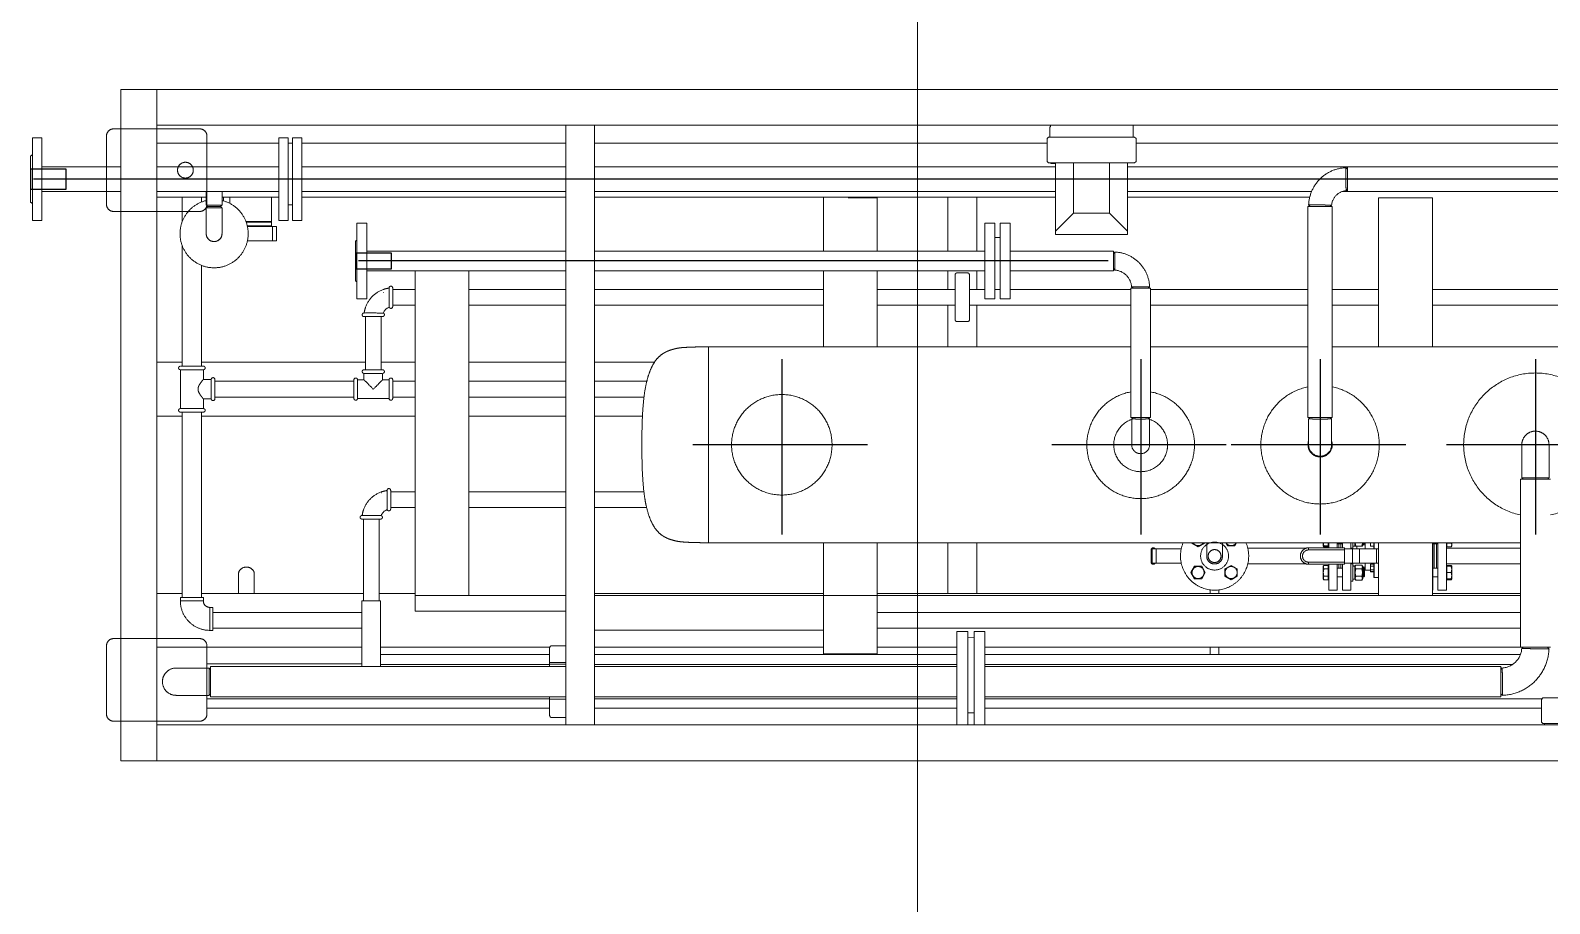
# Model space of a CAD drawing. Extents: x -681219 to -550379, y -242630 to -158199.
# Drawn here: x -645191 to -643075, y -210015 to -208799 of the extents above; entities that cross this region are included whole.
import ezdxf
from ezdxf.lldxf.tags import DXFTag

# ---------------------------------------------------------------- set-up
doc = ezdxf.new("R2010")
doc.units = 0
doc.header["$LTSCALE"] = 1000
doc.linetypes.add('DASHED2', pattern=[9.525, 6.35, -3.175])
doc.layers.get('0').update_dxf_attribs({"linetype": 'CONTINUOUS'})
doc.layers.add('center', color=253, linetype='CENTER2')
doc.layers.add('interface', color=251, linetype='DASHED2')
for name, color, linetype, lineweight in [('famsun', 7, 'CONTINUOUS', 0), ('future', 4, 'DASHED2', 0), ('轴网_轴线', 1, 'CENTER2', 0)]:
    doc.layers.add(name, color=color, linetype=linetype, lineweight=lineweight)
tags = doc.linetypes.add('CENTER2', pattern=[28.575, 19.05, -3.175, 3.175, -3.175]).pattern_tags.tags
tags[10:11] = [DXFTag(74, 4), DXFTag(75, 0), DXFTag(340, '0'), DXFTag(46, 0.0), DXFTag(50, 0.0), DXFTag(44, 0.0), DXFTag(45, 0.0)]
tags[8:9] = [DXFTag(74, 4), DXFTag(75, 0), DXFTag(340, '0'), DXFTag(46, 0.0), DXFTag(50, 0.0), DXFTag(44, 0.0), DXFTag(45, 0.0)]
tags[6:7] = [DXFTag(74, 4), DXFTag(75, 0), DXFTag(340, '0'), DXFTag(46, 0.0), DXFTag(50, 0.0), DXFTag(44, 0.0), DXFTag(45, 0.0)]
tags[4:5] = [DXFTag(74, 4), DXFTag(75, 0), DXFTag(340, '0'), DXFTag(46, 0.0), DXFTag(50, 0.0), DXFTag(44, 0.0), DXFTag(45, 0.0)]

# ---------------------------------------------------------------- blocks, each defined once
blk = doc.blocks.new('轴网FB0EDE194AE0F5E0')
at = {"layer": '轴网_轴线'}
blk.add_line((20000, -1200), (20000, 23700), dxfattribs=at)
blk = doc.blocks.new('MYGL007B0001XY_A-MYGL165_1_V_1', base_point=(16242.1, -1235.9))
at = {"color": 0, "linetype": 'ByBlock', "lineweight": -2}
for p, q in [((17982.1, -740.9), (14502.1, -740.9)), ((17982.1, -740.9), (18032.1, -740.9)), ((17982.1, -740.9), (17982.1, -1675.9)), ((17982.1, -790.9), (17982.1, -740.9)), ((18032.1, -740.9), (18032.1, -1675.9)), ((17982.1, -790.9), (14502.1, -790.9)), ((16621.7, -790.9), (16621.7, -807.5)), ((16736.9, -791.5), (16736.9, -790.9)), ((16736.9, -791.5), (16736.9, -790.9)), ((16736.9, -791.5), (16736.9, -791.5)), ((16737.1, -793.5), (16737.5, -793.5)), ((16737.5, -807.5), (16737.5, -793.5)), ((17372.1, -790.9), (17372.1, -1625.9)), ((17372.1, -790.9), (17412.1, -790.9)), ((17412.1, -790.9), (17412.1, -1625.9)), ((17982.1, -795.9), (17922.1, -795.9)), ((18032.1, -795.9), (17982.1, -795.9)), ((18042.1, -795.9), (18032.1, -795.9)), ((16016.8, -815.9), (16617.6, -815.9)), ((16619.6, -807.5), (16617.6, -809.5)), ((16617.6, -809.5), (16617.6, -841.2)), ((16739.6, -807.5), (16619.6, -807.5)), ((16741.6, -809.5), (16739.6, -807.5)), ((16741.6, -841.2), (16741.6, -809.5)), ((16741.6, -815.9), (17372.1, -815.9)), ((17412.1, -815.9), (17780.1, -815.9)), ((17780.1, -923.4), (17780.1, -808.4)), ((17793.1, -808.4), (17780.1, -808.4)), ((17793.1, -923.4), (17793.1, -808.4)), ((17793.1, -815.9), (17799.1, -815.9)), ((17799.1, -808.4), (17799.1, -923.4)), ((17812.1, -808.4), (17799.1, -808.4)), ((17812.1, -808.4), (17812.1, -923.4)), ((17812.1, -815.9), (17982.1, -815.9)), ((17912.1, -805.9), (17912.1, -815.9)), ((17912.1, -815.9), (17912.1, -900.9)), ((18052.1, -848.9), (18052.1, -805.9)), ((18142.1, -923.4), (18142.1, -808.4)), ((18155.1, -808.4), (18142.1, -808.4)), ((18155.1, -923.4), (18155.1, -808.4)), ((16617.6, -841.2), (16619.6, -843.2)), ((16739.6, -843.2), (16619.6, -843.2)), ((16629.6, -943.2), (16629.6, -843.2)), ((16654.6, -913.2), (16654.6, -843.2)), ((16704.6, -913.2), (16704.6, -843.2)), ((16729.6, -843.2), (16729.6, -943.2)), ((16729.6, -844.3), (16736.1, -844.3)), ((16736.1, -844.3), (16736.7, -843.2)), ((16739.6, -843.2), (16741.6, -841.2)), ((18158.1, -898.4), (18158.1, -833.4)), ((16323.1, -848.9), (16016.8, -848.9)), ((16323.1, -848.9), (16323.1, -882.9)), ((16504.5, -848.9), (16323.1, -848.9)), ((16325.2, -849.9), (16323.1, -851.9)), ((16323.1, -851.9), (16323.1, -880)), ((16629.6, -848.9), (16504.5, -848.9)), ((17372.1, -848.9), (16729.6, -848.9)), ((17780.1, -848.9), (17412.1, -848.9)), ((17982.1, -848.9), (17812.1, -848.9)), ((18142.1, -848.9), (18032.1, -848.9)), ((18052.1, -882.9), (18052.1, -848.9)), ((16016.8, -882.9), (16323.1, -882.9)), ((16323.1, -880), (16325, -882)), ((16323.1, -882.9), (16329.7, -882.9)), ((16372.9, -882.9), (16504.5, -882.9)), ((16504.5, -882.9), (16629.6, -882.9)), ((16729.6, -882.9), (17372.1, -882.9)), ((17412.1, -882.9), (17780.1, -882.9)), ((17812.1, -882.9), (17982.1, -882.9)), ((17891.1, -882.9), (17891.1, -901.9)), ((17913.1, -901.9), (17913.1, -882.9)), ((18032.1, -882.9), (18142.1, -882.9)), ((18052.1, -900.9), (18052.1, -882.9)), ((16204.6, -891.9), (16204.6, -1099.4)), ((16279.6, -891.9), (16204.6, -891.9)), ((16279.6, -891.9), (16279.6, -1099.4)), ((16378.1, -903.9), (16344.1, -903.9)), ((16344.1, -903.9), (16344.1, -1197.9)), ((16345.1, -902.1), (16347, -903.9)), ((16347, -903.9), (16375.1, -903.9)), ((16375.1, -903.9), (16377.1, -901.8)), ((16375.5, -890.9), (16504.5, -890.9)), ((16378.1, -1197.9), (16378.1, -903.9)), ((16504.5, -890.9), (16629.6, -890.9)), ((16729.6, -890.9), (17372.1, -890.9)), ((16839.6, -890.9), (16839.6, -966.4)), ((16879.6, -890.9), (16879.6, -966.4)), ((16978.1, -890.9), (16978.1, -966.4)), ((17018.5, -891.9), (16978.1, -891.9)), ((17053.1, -890.9), (17053.1, -966.4)), ((17412.1, -890.9), (17780.1, -890.9)), ((17793.1, -901.9), (17799.1, -901.9)), ((17812.1, -890.9), (17891.1, -890.9)), ((17822.1, -930.9), (17822.1, -890.9)), ((17880.1, -899.8), (17880.1, -890.9)), ((17889.1, -890.9), (17889.1, -896.2)), ((17891.1, -905.9), (17891.1, -941.8)), ((17893.1, -903.9), (17911.1, -903.9)), ((17913.1, -890.9), (17982.1, -890.9)), ((17913.1, -941.8), (17913.1, -905.9)), ((17919.6, -890.9), (17919.6, -897.7)), ((17946.6, -925.3), (17946.6, -890.9)), ((16629.6, -938.2), (16654.6, -913.2)), ((16654.6, -913.2), (16704.6, -913.2)), ((16704.6, -913.2), (16729.6, -938.2)), ((16793.1, -1032.4), (16793.1, -927.4)), ((16807.1, -927.4), (16793.1, -927.4)), ((16807.1, -1032.4), (16807.1, -927.4)), ((16814.1, -927.4), (16814.1, -1032.4)), ((16828.1, -927.4), (16814.1, -927.4)), ((16828.1, -927.4), (16828.1, -1032.4)), ((17689.1, -1032.4), (17689.1, -927.4)), ((17703.1, -927.4), (17689.1, -927.4)), ((17703.1, -1032.4), (17703.1, -927.4)), ((17780.1, -923.4), (17793.1, -923.4)), ((17799.1, -923.4), (17812.1, -923.4)), ((17822.1, -924.9), (17857.8, -924.9)), ((17822.1, -925.9), (17857.4, -925.9)), ((17855.9, -930.9), (17822.1, -930.9)), ((17824.6, -931.9), (17824.6, -930.9)), ((17827.6, -930.9), (17827.6, -931.9)), ((17922.1, -910.9), (17946.6, -910.9)), ((17946.6, -910.9), (17982.1, -910.9)), ((17982.1, -910.9), (18032.1, -910.9)), ((18032.1, -910.9), (18042.1, -910.9)), ((18142.1, -923.4), (18155.1, -923.4)), ((16729.6, -943.2), (16629.6, -943.2)), ((16814.1, -947.4), (16807.1, -947.4)), ((17705.1, -1007.9), (17705.1, -951.9)), ((17815.1, -951.9), (17815.1, -931.9)), ((17815.1, -931.9), (17855.7, -931.9)), ((17855.7, -951.9), (17815.1, -951.9)), ((17820.9, -931.9), (17820.9, -951.9)), ((16649.1, -969.4), (16647, -967.4)), ((16649.1, -993.4), (16649.1, -966.4)), ((16793.1, -966.4), (16649.1, -966.4)), ((16649.1, -990.5), (16649.1, -969.4)), ((16978.1, -966.4), (16828.1, -966.4)), ((17372.1, -966.4), (16978.1, -966.4)), ((17689.1, -966.4), (17412.1, -966.4)), ((17946.6, -1126.4), (17946.6, -958.5)), ((16647.3, -992.5), (16649.1, -990.5)), ((16649.1, -993.4), (16793.1, -993.4)), ((16828.1, -993.4), (16978.1, -993.4)), ((16839.6, -993.4), (16839.6, -1019.4)), ((16879.6, -993.4), (16879.6, -1019.4)), ((16978.1, -993.4), (16978.1, -995.9)), ((16978.1, -993.4), (17372.1, -993.4)), ((17053.1, -993.4), (17053.1, -1099.4)), ((17412.1, -993.4), (17689.1, -993.4)), ((17547.1, -993.4), (17547.1, -1445.8)), ((17622.1, -993.4), (17622.1, -1445.8)), ((17919.6, -986.1), (17919.6, -1126.4)), ((16598.7, -1015.8), (16600.7, -1017.9)), ((16621.7, -1017.9), (16623.7, -1016)), ((16849.6, -1061.4), (16849.6, -999.4)), ((16852.6, -996.4), (16866.6, -996.4)), ((16869.6, -1061.4), (16869.6, -999.4)), ((16978.1, -995.9), (16978.1, -1099.4)), ((16204.6, -1019.4), (15839.6, -1019.4)), ((16344.1, -1019.4), (16279.6, -1019.4)), ((16597.6, -1019.4), (16378.1, -1019.4)), ((16624.6, -1017.9), (16597.6, -1017.9)), ((16597.6, -1017.9), (16597.6, -1197.9)), ((16600.7, -1017.9), (16621.7, -1017.9)), ((16624.6, -1197.9), (16624.6, -1017.9)), ((16793.1, -1019.4), (16624.6, -1019.4)), ((16793.1, -1032.4), (16807.1, -1032.4)), ((16814.1, -1019.4), (16807.1, -1019.4)), ((16814.1, -1032.4), (16828.1, -1032.4)), ((16849.6, -1019.4), (16828.1, -1019.4)), ((16978.1, -1019.4), (16869.6, -1019.4)), ((17372.1, -1019.4), (17053.1, -1019.4)), ((17547.1, -1019.4), (17412.1, -1019.4)), ((17653.3, -1019.4), (17622.1, -1019.4)), ((17653.1, -1019.4), (17653.1, -1041.4)), ((17653.3, -1023.6), (17653.1, -1023.6)), ((17653.3, -1037.1), (17653.1, -1037.1)), ((17653.3, -1043.4), (17653.3, -1017.4)), ((17666.3, -1019.4), (17665.6, -1019.4)), ((17666.3, -1023.6), (17665.6, -1023.6)), ((17689.1, -1032.4), (17703.1, -1032.4)), ((15839.6, -1041.4), (16204.6, -1041.4)), ((16279.6, -1041.4), (16344.1, -1041.4)), ((16378.1, -1041.4), (16597.6, -1041.4)), ((16624.6, -1041.4), (16849.6, -1041.4)), ((16839.6, -1041.4), (16839.6, -1099.4)), ((16869.6, -1041.4), (16978.1, -1041.4)), ((16879.6, -1041.4), (16879.6, -1099.4)), ((17053.1, -1041.4), (17372.1, -1041.4)), ((17412.1, -1041.4), (17547.1, -1041.4)), ((17622.1, -1041.4), (17653.3, -1041.4)), ((17669.3, -1057.4), (17669.3, -1131.4)), ((17691.3, -1045.1), (17691.3, -1044.4)), ((17691.3, -1131.4), (17691.3, -1057.6)), ((16852.6, -1064.4), (16866.6, -1064.4)), ((16344.1, -1099.4), (15893.6, -1099.4)), ((16597.6, -1099.4), (16378.1, -1099.4)), ((17213.1, -1099.4), (16624.6, -1099.4)), ((17213.1, -1099.4), (17213.1, -1372.4)), ((17288.3, -1120.9), (17372.1, -1120.9)), ((17412.1, -1120.9), (17547.1, -1120.9)), ((17622.1, -1120.9), (17669.3, -1120.9)), ((17691.3, -1120.9), (17919.6, -1120.9)), ((17946.6, -1120.9), (17982.1, -1120.9)), ((17667.3, -1136.4), (17667.3, -1145.4)), ((17693.3, -1145.4), (17693.3, -1136.4)), ((17917.1, -1131.4), (17917.1, -1144.9)), ((17949.1, -1185.4), (17949.1, -1131.4)), ((17372.1, -1147.4), (17299.1, -1147.4)), ((17547.1, -1147.4), (17412.1, -1147.4)), ((17653.3, -1147.4), (17622.1, -1147.4)), ((17653.1, -1147.4), (17653.1, -1169.4)), ((17653.3, -1148.9), (17653.1, -1148.9)), ((17653.3, -1145.4), (17653.3, -1171.4)), ((17658.3, -1145.4), (17658.3, -1171.4)), ((17667.3, -1145.4), (17658.3, -1145.4)), ((17702.3, -1145.4), (17693.3, -1145.4)), ((17702.3, -1171.4), (17702.3, -1145.4)), ((17707.3, -1145.4), (17707.3, -1171.4)), ((17901.1, -1147.4), (17707.3, -1147.4)), ((17900.9, -1147.4), (17900.9, -1169.4)), ((17901.1, -1148.9), (17900.9, -1148.9)), ((17901.1, -1144.9), (17901.1, -1171.9)), ((17906.1, -1171.9), (17906.1, -1144.9)), ((17917.1, -1144.9), (17906.1, -1144.9)), ((17303, -1169.4), (17372.1, -1169.4)), ((17412.1, -1169.4), (17547.1, -1169.4)), ((17622.1, -1169.4), (17653.3, -1169.4)), ((17653.3, -1167.9), (17653.1, -1167.9)), ((17658.3, -1171.4), (17702.3, -1171.4)), ((17707.3, -1169.4), (17901.1, -1169.4)), ((17901.1, -1167.9), (17900.9, -1167.9)), ((17906.1, -1171.9), (17917.1, -1171.9)), ((17917.1, -1171.9), (17917.1, -1185.4)), ((16378.1, -1197.9), (16344.1, -1197.9)), ((16345.1, -1199.9), (16345.1, -1235.8)), ((16375.1, -1197.9), (16347.1, -1197.9)), ((16377.1, -1235.8), (16377.1, -1199.9)), ((16624.6, -1197.9), (16597.6, -1197.9)), ((16598.6, -1199.9), (16598.6, -1235.8)), ((16621.6, -1197.9), (16600.6, -1197.9)), ((16623.6, -1235.8), (16623.6, -1199.9)), ((17305.3, -1195.9), (17372.1, -1195.9)), ((17412.1, -1195.9), (17547.1, -1195.9)), ((17622.1, -1195.9), (17919.6, -1195.9)), ((17919.6, -1190.4), (17919.6, -1448.4)), ((17946.6, -1448.4), (17946.6, -1190.4)), ((17946.6, -1195.9), (17982.1, -1195.9)), ((16042.1, -1235.9), (16042.1, -1281.9)), ((16080.1, -1281.9), (16080.1, -1235.9)), ((16082.1, -1283.9), (16040.1, -1283.9)), ((16044.1, -1283.9), (16078.1, -1283.9)), ((16082.1, -1517.9), (16082.1, -1283.9)), ((17372.1, -1301.4), (17303.2, -1301.4)), ((17547.1, -1301.4), (17412.1, -1301.4)), ((17656.1, -1301.4), (17622.1, -1301.4)), ((17655.9, -1301.4), (17655.9, -1323.4)), ((17656.1, -1302.9), (17655.9, -1302.9)), ((17656.1, -1325.4), (17656.1, -1299.4)), ((17669.1, -1301.4), (17668.4, -1301.4)), ((17669.1, -1302.9), (17668.4, -1302.9)), ((17299.4, -1323.4), (17372.1, -1323.4)), ((17412.1, -1323.4), (17547.1, -1323.4)), ((17622.1, -1323.4), (17656.1, -1323.4)), ((17656.1, -1321.9), (17655.9, -1321.9)), ((17694.1, -1327.1), (17694.1, -1326.4)), ((17672.1, -1339.4), (17672.1, -1453.4)), ((17694.1, -1453.4), (17694.1, -1339.6)), ((16082.1, -1372.4), (17213.1, -1372.4)), ((16177.6, -1372.4), (16177.6, -1376.6)), ((16184.5, -1372.9), (16178.4, -1372.9)), ((16184.5, -1377.9), (16184.5, -1372.4)), ((16185.1, -1372.4), (16185.1, -1438.4)), ((16197.1, -1372.4), (16197.1, -1438.4)), ((16197.1, -1373.9), (16204.1, -1373.9)), ((16199.1, -1373.9), (16199.1, -1407.9)), ((16202.1, -1407.9), (16202.1, -1373.9)), ((16204.1, -1438.4), (16204.1, -1372.4)), ((16204.6, -1372.4), (16204.6, -1445.8)), ((16279.6, -1372.4), (16279.6, -1445.8)), ((16285.6, -1380.9), (16285.6, -1372.4)), ((16291.1, -1372.5), (16286.1, -1372.5)), ((16286.1, -1372.5), (16286.1, -1380.9)), ((16291.1, -1377.2), (16291.1, -1372.4)), ((16298.1, -1380.9), (16298.1, -1372.4)), ((16301.7, -1375.4), (16298.1, -1375.4)), ((16299.1, -1372.4), (16299.1, -1373.1)), ((16299.1, -1373.1), (16300, -1373.9)), ((16300, -1372.4), (16300, -1373.9)), ((16300, -1373.9), (16301.7, -1373.9)), ((16301.7, -1376.2), (16301.7, -1372.4)), ((16312.5, -1377.1), (16312.5, -1372.4)), ((16315.6, -1379.9), (16315.6, -1372.3)), ((16318.1, -1380.9), (16318.1, -1372.4)), ((16330.1, -1379.4), (16330.1, -1372.4)), ((16330.1, -1373.9), (16337.1, -1373.9)), ((16332.1, -1379.4), (16332.1, -1373.9)), ((16335.1, -1379.4), (16335.1, -1373.9)), ((16337.1, -1379.4), (16337.1, -1372.4)), ((16349.1, -1379.4), (16349.1, -1372.4)), ((16349.7, -1372.4), (16349.7, -1377.9)), ((16356.6, -1372.4), (16356.6, -1376.6)), ((16480.1, -1376.6), (16477.7, -1372.4)), ((16492.6, -1372.4), (16490.2, -1376.6)), ((16497.1, -1372.4), (16497.1, -1390.9)), ((16519.1, -1390.9), (16519.1, -1372.4)), ((16522.4, -1372.9), (16522.4, -1372.4)), ((16531.1, -1377.9), (16522.4, -1372.9)), ((16539.8, -1372.9), (16531.1, -1377.9)), ((16539.8, -1372.4), (16539.8, -1372.9)), ((16839.6, -1372.4), (16839.6, -1442.9)), ((16879.6, -1372.4), (16879.6, -1442.9)), ((16978.1, -1372.4), (16978.1, -1445.8)), ((17053.1, -1372.4), (17053.1, -1445.8)), ((16185.1, -1379.9), (16082.1, -1379.9)), ((16177.6, -1376.6), (16178.4, -1377.9)), ((16184.5, -1377.9), (16178.4, -1377.9)), ((16184.5, -1376.2), (16185.1, -1376.2)), ((16279.6, -1380.9), (16327.1, -1380.9)), ((16282.6, -1380.9), (16282.6, -1400.9)), ((16291.1, -1377.2), (16286.1, -1377.2)), ((16301.7, -1376.2), (16302.1, -1376.9)), ((16312.1, -1376.9), (16302.1, -1376.9)), ((16306.1, -1400.9), (16306.1, -1380.9)), ((16310.1, -1380.9), (16310.1, -1376.9)), ((16312.1, -1376.9), (16312.5, -1376.2)), ((16312.5, -1377.1), (16315.6, -1377.1)), ((16315.6, -1379.9), (16318.1, -1379.9)), ((16315.8, -1380.9), (16315.8, -1400.9)), ((16327.1, -1379.4), (16327.1, -1402.4)), ((16377.1, -1379.4), (16327.1, -1379.4)), ((16377.1, -1382.4), (16327.1, -1382.4)), ((16349.1, -1376.2), (16349.7, -1376.2)), ((16349.7, -1376.6), (16356.6, -1376.6)), ((16349.7, -1377.9), (16355.9, -1377.9)), ((16355.9, -1377.9), (16356.6, -1376.6)), ((16377.1, -1382.4), (16377.1, -1379.4)), ((16461.9, -1379.9), (16380.5, -1379.9)), ((16490.2, -1376.6), (16480.1, -1376.6)), ((16554.6, -1380.9), (16595.1, -1380.9)), ((16589.4, -1400.9), (16589.4, -1380.9)), ((16595.1, -1380.9), (16595.1, -1400.9)), ((16596.6, -1382.4), (16596.6, -1399.4)), ((16082.1, -1401.9), (16185.1, -1401.9)), ((16178.4, -1403.9), (16177.6, -1405.2)), ((16177.6, -1422.6), (16177.6, -1405.2)), ((16177.6, -1405.2), (16184.5, -1405.2)), ((16184.5, -1403.9), (16178.4, -1403.9)), ((16184.5, -1413.9), (16178.4, -1413.9)), ((16184.5, -1423.9), (16184.5, -1403.9)), ((16185.1, -1405.6), (16184.5, -1405.6)), ((16204.1, -1407.9), (16197.1, -1407.9)), ((16327.1, -1400.9), (16279.6, -1400.9)), ((16285.6, -1420.9), (16285.6, -1400.9)), ((16286.1, -1400.9), (16286.1, -1420.4)), ((16291.1, -1402.3), (16286.1, -1402.3)), ((16291.1, -1404.9), (16286.1, -1404.9)), ((16291.1, -1410.3), (16286.1, -1410.3)), ((16291.1, -1412.6), (16286.1, -1412.6)), ((16291.1, -1413), (16286.1, -1413)), ((16291.1, -1413), (16291.1, -1402.3)), ((16291.1, -1410.4), (16298.1, -1410.4)), ((16298.1, -1410.4), (16298.1, -1400.9)), ((16298.1, -1406.4), (16301.7, -1406.4)), ((16300, -1407.9), (16299.1, -1408.7)), ((16299.1, -1408.7), (16299.1, -1419)), ((16300, -1407.9), (16300, -1419.9)), ((16301.7, -1407.9), (16300, -1407.9)), ((16302.9, -1403.5), (16301.7, -1405.6)), ((16301.7, -1422.2), (16301.7, -1405.6)), ((16311.3, -1403.5), (16302.9, -1403.5)), ((16311.3, -1408.7), (16302.9, -1408.7)), ((16312.5, -1405.6), (16311.3, -1403.5)), ((16312.5, -1423.1), (16312.5, -1404.7)), ((16313, -1404.7), (16312.5, -1404.7)), ((16315.6, -1404.7), (16315.2, -1404.7)), ((16315.6, -1425.9), (16315.6, -1401.9)), ((16318.1, -1401.9), (16315.6, -1401.9)), ((16318.1, -1438.4), (16318.1, -1400.9)), ((16327.1, -1399.4), (16377.1, -1399.4)), ((16327.1, -1402.4), (16377.1, -1402.4)), ((16330.1, -1438.4), (16330.1, -1402.4)), ((16337.1, -1407.9), (16330.1, -1407.9)), ((16332.1, -1407.9), (16332.1, -1402.4)), ((16335.1, -1407.9), (16335.1, -1402.4)), ((16337.1, -1438.4), (16337.1, -1402.4)), ((16349.1, -1438.4), (16349.1, -1402.4)), ((16349.7, -1405.6), (16349.1, -1405.6)), ((16349.7, -1403.9), (16349.7, -1423.9)), ((16349.7, -1403.9), (16355.9, -1403.9)), ((16349.7, -1408.9), (16355.9, -1408.9)), ((16356.6, -1405.2), (16355.9, -1403.9)), ((16356.6, -1405.2), (16356.6, -1422.6)), ((16377.1, -1399.4), (16377.1, -1402.4)), ((16380.5, -1401.9), (16461.9, -1401.9)), ((16476.5, -1408.9), (16485.1, -1403.9)), ((16476.5, -1418.9), (16476.5, -1408.9)), ((16485.1, -1403.9), (16493.8, -1408.9)), ((16493.8, -1408.9), (16493.8, -1418.9)), ((16521.1, -1413.9), (16526.1, -1405.2)), ((16526.1, -1422.6), (16521.1, -1413.9)), ((16526.1, -1405.2), (16536.1, -1405.2)), ((16536.1, -1405.2), (16541.1, -1413.9)), ((16541.1, -1413.9), (16536.1, -1422.6)), ((16554.6, -1400.9), (16595.1, -1400.9)), ((17846.1, -1415.9), (17846.1, -1442.9)), ((17868.1, -1442.9), (17868.1, -1415.9)), ((16184.5, -1422.6), (16177.6, -1422.6)), ((16177.6, -1422.6), (16178.4, -1423.9)), ((16184.5, -1423.9), (16178.4, -1423.9)), ((16184.5, -1422.2), (16185.1, -1422.2)), ((16185.1, -1438.4), (16197.1, -1438.4)), ((16197.1, -1419.9), (16204.1, -1419.9)), ((16204.1, -1438.4), (16204.6, -1438.4)), ((16279.6, -1420.9), (16285.6, -1420.9)), ((16285.6, -1420.9), (16286.1, -1420.4)), ((16299.1, -1419), (16300, -1419.9)), ((16300, -1419.9), (16301.7, -1419.9)), ((16301.7, -1422.2), (16302.9, -1424.3)), ((16311.3, -1419.1), (16302.9, -1419.1)), ((16311.3, -1424.3), (16302.9, -1424.3)), ((16311.3, -1424.3), (16312.5, -1422.2)), ((16312.5, -1423.1), (16315.6, -1423.1)), ((16315.6, -1425.9), (16318.1, -1425.9)), ((16318.1, -1438.4), (16330.1, -1438.4)), ((16330.1, -1419.9), (16337.1, -1419.9)), ((16337.1, -1438.4), (16349.1, -1438.4)), ((16349.1, -1422.2), (16349.7, -1422.2)), ((16349.7, -1418.9), (16355.9, -1418.9)), ((16349.7, -1423.9), (16355.9, -1423.9)), ((16355.9, -1423.9), (16356.6, -1422.6)), ((16485.1, -1423.9), (16476.5, -1418.9)), ((16493.8, -1418.9), (16485.1, -1423.9)), ((16502.2, -1438), (16502.2, -1442.9)), ((16514.2, -1442.9), (16514.2, -1438)), ((16536.1, -1422.6), (16526.1, -1422.6)), ((16204.6, -1442.9), (16082.1, -1442.9)), ((17372.1, -1445.8), (16082.1, -1445.8)), ((16978.1, -1442.9), (16279.6, -1442.9)), ((16839.6, -1442.9), (16879.6, -1442.9)), ((16978.1, -1445.8), (16978.1, -1526.9)), ((17372.1, -1442.9), (17053.1, -1442.9)), ((17053.1, -1445.8), (17053.1, -1527.9)), ((17622.1, -1445.8), (17412.1, -1445.8)), ((17672.1, -1442.9), (17622.1, -1442.9)), ((17622.1, -1467.8), (17622.1, -1445.8)), ((17670.1, -1453.4), (17670.1, -1544.9)), ((17919.6, -1442.9), (17694.1, -1442.9)), ((17696.1, -1544.9), (17696.1, -1453.4)), ((17917.1, -1448.4), (17917.1, -1453.4)), ((17982.1, -1442.9), (17946.6, -1442.9)), ((17949.1, -1453.4), (17949.1, -1448.4)), ((16978.1, -1469.4), (16082.1, -1469.4)), ((17412.1, -1467.8), (17622.1, -1467.8)), ((17904.1, -1469.4), (17696.1, -1469.4)), ((17903.9, -1469.4), (17903.9, -1491.4)), ((17904.1, -1470.9), (17903.9, -1470.9)), ((17904.1, -1462.4), (17904.1, -1494.4)), ((17908.1, -1462.4), (17904.1, -1462.4)), ((17908.1, -1462.4), (17908.1, -1494.4)), ((16082.1, -1491.4), (16978.1, -1491.4)), ((16828.1, -1625.9), (16828.1, -1495.9)), ((16843.1, -1495.9), (16828.1, -1495.9)), ((16843.1, -1625.9), (16843.1, -1495.9)), ((16852.1, -1495.9), (16852.1, -1625.9)), ((16867.1, -1495.9), (16852.1, -1495.9)), ((16867.1, -1495.9), (16867.1, -1625.9)), ((17053.1, -1493.9), (17372.1, -1493.9)), ((17696.1, -1491.4), (17904.1, -1491.4)), ((17904.1, -1489.9), (17903.9, -1489.9)), ((17904.1, -1494.4), (17908.1, -1494.4)), ((16082.1, -1517.9), (16040.1, -1517.9)), ((16044.2, -1517.9), (16042.2, -1520)), ((16078.2, -1517.9), (16044.2, -1517.9)), ((16080.2, -1519.8), (16078.2, -1517.9)), ((16416.5, -1517.9), (16082.1, -1517.9)), ((16828.1, -1517.9), (16416.5, -1517.9)), ((16502.4, -1517.9), (16502.4, -1527.9)), ((16514.4, -1527.9), (16514.4, -1517.9)), ((16852.1, -1504), (16843.1, -1504.4)), ((16978.1, -1517.9), (16867.1, -1517.9)), ((17372.1, -1517.9), (17053.1, -1517.9)), ((17412.6, -1515.9), (17431.6, -1515.9)), ((17670.1, -1517.9), (17434.5, -1517.9)), ((17434.6, -1544.9), (17434.6, -1518.9)), ((17982.1, -1517.9), (17696.1, -1517.9)), ((17912.1, -1515.9), (17912.1, -1517.9)), ((17912.1, -1517.9), (17912.1, -1546.9)), ((18032.1, -1505.9), (17922.1, -1505.9)), ((18042.1, -1505.9), (18032.1, -1505.9)), ((18052.1, -1610.9), (18052.1, -1515.9)), ((16234.6, -1527.9), (16081.9, -1527.9)), ((16234.6, -1541.9), (16092.9, -1541.9)), ((16109.1, -1586.9), (16109.1, -1544.9)), ((16416.5, -1544.9), (16109.1, -1544.9)), ((16416.5, -1527.9), (16234.6, -1527.9)), ((16416.5, -1541.9), (16234.6, -1541.9)), ((16828.1, -1527.9), (16416.5, -1527.9)), ((16661.5, -1541.9), (16416.5, -1541.9)), ((16661.5, -1544.9), (16416.5, -1544.9)), ((16828.1, -1541.9), (16661.5, -1541.9)), ((16828.1, -1544.9), (16661.5, -1544.9)), ((17372.1, -1527.9), (16867.1, -1527.9)), ((17372.1, -1541.9), (16867.1, -1541.9)), ((17372.1, -1544.9), (16867.1, -1544.9)), ((16978.1, -1526.9), (17053.1, -1526.9)), ((17046.1, -1526.9), (17046.1, -1527.9)), ((17412.1, -1539.1), (17434.6, -1539.1)), ((17412.1, -1541.4), (17434.6, -1541.4)), ((17907.1, -1544.9), (17412.1, -1544.9)), ((17670.1, -1527.9), (17434.6, -1527.9)), ((17670.1, -1541.9), (17434.6, -1541.9)), ((17696.1, -1540.9), (17912.1, -1540.9)), ((17907.1, -1544.9), (17907.1, -1586.9)), ((16109.1, -1548.8), (16107.3, -1546.8)), ((16109.1, -1582.9), (16109.1, -1548.8)), ((17907.1, -1548.9), (17907.1, -1582.9)), ((17955.1, -1546.9), (17909.1, -1546.9)), ((17912.1, -1546.9), (17912.1, -1600.9)), ((16107.1, -1584.9), (16109.1, -1582.9)), ((16109.1, -1586.9), (16416.5, -1586.9)), ((16416.5, -1586.9), (16661.5, -1586.9)), ((16661.5, -1586.9), (16828.1, -1586.9)), ((16867.1, -1586.9), (17372.1, -1586.9)), ((17412.1, -1586.9), (17907.1, -1586.9)), ((17434.6, -1612.9), (17434.6, -1586.9)), ((17909.1, -1584.9), (17955.1, -1584.9)), ((15930.6, -1588.6), (16050.6, -1588.6)), ((16052.6, -1590.6), (16050.6, -1588.6)), ((16052, -1589.9), (16234.6, -1589.9)), ((16052.6, -1622.2), (16052.6, -1590.6)), ((16234.6, -1602.9), (16052.6, -1602.9)), ((16234.6, -1589.9), (16416.5, -1589.9)), ((16416.5, -1602.9), (16234.6, -1602.9)), ((16416.5, -1589.9), (16661.5, -1589.9)), ((16661.5, -1602.9), (16416.5, -1602.9)), ((16661.5, -1589.9), (16828.1, -1589.9)), ((16828.1, -1602.9), (16661.5, -1602.9)), ((16867.1, -1589.9), (17372.1, -1589.9)), ((17372.1, -1602.9), (16867.1, -1602.9)), ((17412.1, -1590.4), (17434.6, -1590.4)), ((17434.6, -1589.9), (17912.1, -1589.9)), ((17912.1, -1602.9), (17434.6, -1602.9)), ((17912.1, -1600.9), (17912.1, -1610.9)), ((14502.1, -1625.9), (17982.1, -1625.9)), ((15930.6, -1624.2), (16050.6, -1624.2)), ((16048.5, -1625.9), (16048.5, -1624.2)), ((16050.6, -1624.2), (16052.6, -1622.2)), ((16843.1, -1609.3), (16852.1, -1609.3)), ((17412.1, -1625.9), (17372.1, -1625.9)), ((17412.6, -1615.9), (17431.6, -1615.9)), ((17922.1, -1620.9), (17982.1, -1620.9)), ((17982.1, -1620.9), (18032.1, -1620.9)), ((17982.1, -1625.9), (17982.1, -1675.9)), ((18032.1, -1620.9), (18042.1, -1620.9)), ((14502.1, -1675.9), (17982.1, -1675.9)), ((17982.1, -1675.9), (18032.1, -1675.9))]:
    blk.add_line(p, q, dxfattribs=at)
for centre, radius in [((17942.1, -853.4), 11), ((17111.1, -1235.9), 70), ((16508.1, -1390.9), 19.5), ((16508.1, -1390.9), 9), ((16485.1, -1413.9), 8.5), ((16531.1, -1413.9), 8.5)]:
    blk.add_circle(centre, radius, dxfattribs=at)
for centre, radius, start, end in [((16736.5, -793.5), 1, 0, 64.804), ((17922.1, -805.9), 10, 90, 180), ((18042.1, -805.9), 10, 0, 90), ((16731.1, -840.9), 5.99, 326.0398, 336.8855), ((18158.1, -830.4), 3, 180, 270), ((16323.1, -903.9), 54, 2.2049, 87.7971), ((16323.1, -903.9), 22, 4.7522, 85.2473), ((17902.1, -941.9), 47.5, 103.39, 76.6099), ((17922.1, -900.9), 10, 180, 270), ((18042.1, -900.9), 10, 270, 0), ((18158.1, -901.4), 3, 90, 180), ((17705.1, -949.9), 2, 180, 270), ((17902.1, -941.8), 11, 180.3441, 1.2284), ((17902.1, -941.9), 11, 182.5395, 0), ((16649.1, -1017.9), 50.5, 92.3572, 177.633), ((16649.1, -1017.9), 25.5, 94.1917, 175.8511), ((16589.3, -3436.6), 2420.8, 89.1858, 89.7781), ((16852.6, -999.4), 3, 90, 180), ((16866.6, -999.4), 3, 0, 90), ((17655.8, -1017.4), 2.5, 0, 180), ((17705.1, -1009.9), 2, 90, 180), ((17653.3, -1057.4), 40, 72.1269, 83.3163), ((16825.9, -1026.8), 832.4, 358.7947, 0.6225), ((17653.3, -1057.4), 40, 18.9789, 70.9899), ((17655.8, -1043.4), 2.5, 180, 341.2716), ((17654, -1056.8), 13.1, 18.49, 71.4359), ((17684.1, -1907.5), 855.2, 89.4013, 91.1797), ((17681.9, 4886.3), 5943.7, 269.9792, 270.10218), ((17653.3, -1057.4), 40, 6.6845, 17.9346), ((16852.6, -1061.4), 3, 180, 270), ((16866.6, -1061.4), 3, 270, 0), ((16061.1, -1235.9), 100, 282.1224, 257.8776), ((17655.8, -1145.4), 2.5, 0, 180), ((17667.3, -1133.9), 2.49, 179.9635, 258.0158), ((17704.8, -1145.4), 2.5, 0, 180), ((17903.6, -1144.9), 2.5, 0, 180), ((17949.1, -1128.9), 2.49, 359.9764, 76.8593), ((17949.1, -1128.9), 2.49, 286.788, 0.0052), ((16361.1, -1235.9), 82.5, 101.8916, 78.1084), ((16611.1, -1235.9), 75, 100.3698, 79.6302), ((17655.8, -1171.4), 2.5, 180, 0), ((17704.8, -1171.4), 2.5, 180, 0), ((17903.6, -1171.9), 2.5, 180, 0), ((16611.1, -1235.9), 37.5, 104.6189, 76.7171), ((17949.1, -1187.9), 2.49, 359.9764, 76.8593), ((17949.1, -1187.9), 2.48, 282.3742, 0.1159), ((16061.1, -1235.9), 19, 0.1381, 180.6456), ((16061.1, -1235.9), 19, 176.8329, 180), ((16061.1, -1235.9), 19, 357.803, 11.5809), ((16361.1, -1235.9), 16.9, 161.7236, 18.2764), ((16361.1, -1235.8), 16, 179.518, 359.7655), ((16611.1, -1235.9), 12.5, 178.1624, 189.6194), ((16611.1, -1235.8), 12.5, 180.2496, 1.0781), ((16611.1, -1235.9), 12.5, 348.7297, 0), ((17658.6, -1299.4), 2.5, 0, 180), ((17656.1, -1339.4), 40, 72.1269, 83.3163), ((16828.7, -1308.8), 832.4, 358.7947, 0.6225), ((17656.1, -1339.4), 40, 18.9747, 70.9899), ((17658.6, -1325.4), 2.5, 180, 341.2716), ((17656.8, -1338.8), 13.1, 18.49, 71.4359), ((17656.1, -1339.4), 40, 6.6845, 17.9346), ((17686.9, -2189.5), 855.2, 89.4013, 91.1797), ((17684.7, 4604.3), 5943.7, 269.9792, 270.10218), ((16182.1, -1375.4), 4.48, 146.0429, 213.96), ((16315.2, -1372.4), 13.1, 179.9157, 200.0839), ((16299, -1372.4), 13.1, 339.9161, 0.0842), ((16344, -1372.3), 12.6, 339.9161, 359.3421), ((16508.1, -1390.9), 47.5, 157.0782, 22.9217), ((16485.1, -1367.9), 8.5, 211.8155, 328.1845), ((16531.1, -1367.9), 8.5, 211.8155, 328.1845), ((16352.1, -1375.4), 4.48, 326.0398, 342.0933), ((16377.1, -1390.9), 11.5, 270, 90), ((16377.1, -1390.9), 8.5, 270, 90), ((16508.1, -1390.9), 11, 180, 0), ((16593.6, -1382.4), 3, 0, 150), ((16190.3, -1409.5), 12.6, 159.9161, 200.0855), ((16190.3, -1418.2), 12.6, 159.9144, 200.0839), ((16182.1, -1406.4), 4.48, 146.0398, 164.7226), ((16306.8, -1406.1), 4.65, 146.0398, 213.9573), ((16307.5, -1406.1), 4.65, 326.0429, 33.96), ((16313, -1413.9), 9.2, 73.2851, 90), ((16315.2, -1413.9), 9.2, 87.1715, 96.842), ((16352.1, -1406.4), 4.48, 326.0429, 33.96), ((16593.6, -1399.4), 3, 210, 0), ((16182.1, -1421.4), 4.48, 193.8657, 213.96), ((16306.8, -1421.7), 4.65, 146.0429, 213.96), ((16307.5, -1421.7), 4.65, 326.0398, 33.9573), ((16352.1, -1421.4), 4.48, 326.0398, 33.9573), ((17908.1, -1453.4), 9, 270, 360), ((17908.1, -1453.4), 41, 270, 360), ((16109.1, -1517.9), 67, 181.7594, 268.2389), ((16109.1, -1517.9), 29, 183.7143, 266.2841), ((17412.6, -1518.9), 3, 90, 99.5941), ((17431.6, -1518.9), 3, 0, 90), ((17922.1, -1515.9), 10, 90, 180), ((18042.1, -1515.9), 10, 0, 90), ((17955.1, -1565.9), 19, 269.3704, 89.8467), ((17412.6, -1612.9), 3, 260.4059, 270), ((17431.6, -1612.9), 3, 270, 0), ((17922.1, -1610.9), 10, 180, 270), ((18042.1, -1610.9), 10, 270, 0)]:
    blk.add_arc(centre, radius, start, end, dxfattribs=at)
for centre, major_axis, ratio, start_param, end_param in [((16736.1, -793.5), (0, 1), 0.99345, 4.712389, 5.240146), ((17680.3, -1057.4), (13, 0), 0.001048, 3.599214, 4.712389), ((17680.3, -1131.4), (13, 0), 0.001048, 3.150496, 6.283185), ((17680.3, -1131.4), (13, 0), 0.001048, 2.67286, 3.150496), ((17680.3, -1136.4), (13, 0), 0.001048, 3.141075, 6.283185), ((17680.3, -1131.4), (13, 0), 0.001048, -3.703662, -3.610325), ((17680.3, -1131.4), (-11, 0), 0.001048, 0, 3.141593), ((17680.3, -1131.4), (13, 0), 0.001048, 0.35743, 0.56207), ((17680.3, -1131.4), (13, 0), 0.001048, 0.005964, 0.35743), ((17680.3, -1131.4), (13, 0), 0.001048, 0, 0.005964), ((17933.1, -1126.4), (-16, 0), 0.001048, 0, 3.708157), ((17933.1, -1126.4), (-16, 0), 0.001048, 5.716621, 6.283185), ((17933.1, -1131.4), (-16, 0), 0.001048, 0.004333, 3.141593), ((17933.1, -1126.4), (-14, 0), 0.001048, 6.015122, 6.283185), ((17933.1, -1126.4), (-14, 0), 0.001048, 0, 3.409656), ((17680.3, -1158.4), (13, -13), 0.000524, 3.142116, 4.712913), ((17680.3, -1158.4), (-13, -13), 0.000524, 1.570272, 3.141069), ((17933.1, -1185.4), (-16, 0), 0.001048, 0, 3.132708), ((17933.1, -1190.4), (-16, 0), 0.001048, 0.047189, 3.137379), ((17683.1, -1339.4), (13, 0), 0.001048, 3.599214, 4.712389), ((17857.1, -1415.9), (-11, 0), 0.874157, 3.141593, 6.283185), ((17683.1, -1453.4), (13, 0), 0.001048, 3.141593, 6.283185), ((17683.1, -1453.4), (11, 0), 0.001048, 3.141593, 6.283185), ((17933.1, -1448.4), (-16, 0), 0.001048, 0, 3.708157), ((17933.1, -1448.4), (-16, 0), 0.001048, 5.716621, 6.283185), ((17933.1, -1453.4), (-16, 0), 0.001048, 0, 3.141593), ((16841.5, -1496.5), (8, 0), 0.086509, -4.276057, -4.11075)]:
    blk.add_ellipse(centre, major_axis=major_axis, ratio=ratio, start_param=start_param, end_param=end_param, dxfattribs=at)
for points, knots in [([(16736.9, -791.5), (16736.9, -791.7), (16736.9, -791.8), (16736.9, -792.1), (16736.9, -792.2), (16736.9, -792.4), (16736.9, -792.6), (16736.9, -792.8), (16736.9, -792.9), (16737, -793.2), (16737, -793.3), (16737.1, -793.4), (16737.1, -793.5), (16737.1, -793.5), (16737.1, -793.5), (16737.1, -793.5)], [0, 0, 0, 0, 0.125, 0.125, 0.25, 0.25, 0.375, 0.375, 0.5, 0.5, 0.75, 0.75, 0.875, 0.875, 1, 1, 1, 1]), ([(16737, -793.1), (16737, -793.1), (16737, -793.1), (16737, -793), (16736.9, -792.7), (16736.9, -792.3), (16736.9, -791.8), (16736.9, -791.6), (16736.9, -791.5)], [0.3887302, 0.3887302, 0.3887302, 0.3887302, 0.441254, 0.5192445, 0.6359628, 0.7822979, 0.9499282, 1, 1, 1, 1]), ([(16325.2, -849.9), (16325.2, -849.9), (16325.2, -849.9), (16325.2, -850.9), (16325.2, -854.6), (16325.2, -860), (16325.1, -865.6), (16325.1, -871.8), (16325, -877.5), (16325, -881.2), (16325, -882), (16325, -882), (16325, -882)], [0.2489935, 0.2489935, 0.2489935, 0.2489935, 0.2500046, 0.3156813, 0.3792226, 0.4406331, 0.4999094, 0.5472953, 0.6244961, 0.6940199, 0.7491413, 0.7496113, 0.7496113, 0.7496113, 0.7496113]), ([(16345.1, -902.1), (16345.1, -902.1), (16345.1, -902.1), (16345.8, -902.1), (16349.1, -902), (16353.7, -901.9), (16357.7, -901.9), (16362, -901.9), (16367, -901.9), (16372.4, -901.8), (16376.2, -901.8), (16377.1, -901.8), (16377.1, -901.8), (16377.1, -901.8)], [0.2504285, 0.2504285, 0.2504285, 0.2504285, 0.2508141, 0.3058437, 0.3752912, 0.4304086, 0.4720861, 0.5002377, 0.5595364, 0.6209723, 0.6845421, 0.7502501, 0.7512147, 0.7512147, 0.7512147, 0.7512147]), ([(17891.1, -901.9), (17891.2, -901.9), (17891.8, -902), (17894.2, -902), (17897.2, -902), (17900, -902), (17902.8, -902), (17906.4, -902), (17910.1, -902), (17912.2, -901.9), (17913, -901.9), (17913.1, -901.9), (17913.1, -901.9)], [0.5016958, 0.5016958, 0.5016958, 0.5016958, 0.5620355, 0.6242477, 0.6864173, 0.7183732, 0.7489226, 0.8069113, 0.8743347, 0.9370452, 0.9719517, 0.9932853, 0.9932853, 0.9932853, 0.9932853]), ([(17913.1, -905.9), (17913.1, -905.9), (17913.1, -905.9), (17912.6, -905.9), (17910.7, -906), (17908.3, -906), (17906.4, -906), (17904.3, -906), (17901.5, -906), (17897.9, -906), (17894.3, -906), (17891.7, -905.9), (17891.1, -905.9), (17891.1, -905.9)], [0.4989382, 0.4989382, 0.4989382, 0.4989382, 0.4998544, 0.5563683, 0.6247511, 0.6559014, 0.687489, 0.7189922, 0.750173, 0.8113185, 0.8733348, 0.9362286, 1, 1, 1, 1]), ([(16647.3, -992.5), (16647.3, -992.5), (16647.3, -992.5), (16647.3, -991.8), (16647.2, -989.7), (16647.2, -987.2), (16647.2, -985.1), (16647.2, -982.4), (16647.1, -978.9), (16647.1, -974.4), (16647.1, -969.9), (16647, -967.8), (16647, -967.4), (16647, -967.4)], [0.250823, 0.250823, 0.250823, 0.250823, 0.2513827, 0.3136428, 0.3758687, 0.3956908, 0.4383746, 0.4720567, 0.5009674, 0.5723361, 0.6436627, 0.7149495, 0.752158, 0.752158, 0.752158, 0.752158]), ([(17665.7, -1053), (17665.6, -1053.1), (17665.4, -1053.2), (17665, -1053.8), (17664.8, -1054.7), (17664.9, -1055.6), (17665.2, -1056.3), (17665.7, -1056.8), (17666.1, -1057.1), (17666.5, -1057.3), (17666.9, -1057.4), (17667.1, -1057.4), (17667.2, -1057.4), (17667.2, -1057.4), (17667.3, -1057.4), (17667.3, -1057.4), (17667.4, -1057.4), (17667.8, -1057.4), (17668.5, -1057.4), (17668.8, -1057.4)], [0, 0, 0, 0, 0.006965, 0.085339, 0.16209, 0.247151, 0.312562, 0.366506, 0.41211, 0.449683, 0.478725, 0.496006, 0.504795, 0.511736, 0.521512, 0.54095, 0.602768, 0.859696, 1, 1, 1, 1]), ([(17692.5, -1057.4), (17692.8, -1057.4), (17693.1, -1057.4), (17693.3, -1057.4), (17693.4, -1057.4), (17693.4, -1057.4), (17693.5, -1057.4), (17693.6, -1057.4), (17694, -1057.3), (17694.4, -1057.2), (17695, -1056.8), (17695.6, -1056.1), (17695.8, -1055.4), (17695.8, -1055), (17695.8, -1054.9)], [0, 0, 0, 0, 0.283312, 0.418033, 0.485636, 0.520389, 0.532553, 0.546433, 0.582645, 0.645281, 0.741172, 0.843382, 0.952603, 1, 1, 1, 1]), ([(17695.8, -1054.9), (17695.8, -1054.5), (17695.7, -1054), (17695.3, -1053.3), (17694.9, -1052.9), (17694.4, -1052.6), (17694, -1052.5), (17693.7, -1052.4), (17693.6, -1052.4), (17693.5, -1052.4), (17693.4, -1052.4), (17693.4, -1052.4), (17693.3, -1052.4), (17693.3, -1052.4), (17693.2, -1052.4), (17693.1, -1052.4)], [0, 0, 0, 0, 0.0987165, 0.1722819, 0.2337629, 0.2855815, 0.3278538, 0.3597792, 0.3762598, 0.3856949, 0.3940889, 0.4065457, 0.4326235, 0.5240997, 0.6323269, 0.6323269, 0.6323269, 0.6323269]), ([(17306.1, -1235.9), (17306.1, -1228.5), (17306, -1215.9), (17305.4, -1194.8), (17303.9, -1174.3), (17301.5, -1156.8), (17298.2, -1142.9), (17294.7, -1132.4), (17290.3, -1123.2), (17284.8, -1115.4), (17279.4, -1110.6), (17275.1, -1107.9), (17272.2, -1106.4), (17269.2, -1105), (17266, -1103.9), (17262.6, -1102.9), (17259, -1101.9), (17254.5, -1101), (17249.7, -1100.5), (17244.5, -1100.2), (17238.8, -1099.9), (17231.8, -1099.7), (17222.9, -1099.5), (17217, -1099.4), (17213.1, -1099.4)], [0, 0, 0, 0, 0.100405, 0.205396, 0.310266, 0.410643, 0.469766, 0.524988, 0.57601, 0.623122, 0.667653, 0.683465, 0.699532, 0.716003, 0.733011, 0.75067, 0.769079, 0.789656, 0.818985, 0.840935, 0.868818, 0.903829, 0.94716, 1, 1, 1, 1]), ([(17668.8, -1131.4), (17668.6, -1131.4), (17668, -1131.4), (17667.6, -1131.4), (17667.4, -1131.4), (17667.3, -1131.4), (17667.2, -1131.4), (17667.2, -1131.4), (17667, -1131.4), (17666.7, -1131.5), (17666.2, -1131.6), (17665.6, -1132), (17665.1, -1132.7), (17664.9, -1133.4), (17664.8, -1133.8), (17664.8, -1133.9)], [0, 0, 0, 0, 0.084056, 0.405105, 0.516932, 0.573046, 0.601893, 0.61199, 0.623512, 0.653569, 0.705561, 0.785156, 0.869997, 0.960658, 1, 1, 1, 1]), ([(17694, -1136.3), (17694, -1136.3), (17694.2, -1136.3), (17694.6, -1136.1), (17695.1, -1135.7), (17695.6, -1135), (17695.9, -1134.1), (17695.8, -1133.2), (17695.4, -1132.5), (17695, -1132), (17694.5, -1131.7), (17694.1, -1131.5), (17693.8, -1131.4), (17693.6, -1131.4), (17693.5, -1131.4), (17693.4, -1131.4), (17693.4, -1131.4), (17693.3, -1131.4), (17693.2, -1131.4), (17693, -1131.4), (17692.5, -1131.4), (17692.5, -1131.4)], [0, 0, 0, 0, 0.004151, 0.046452, 0.106925, 0.186362, 0.264154, 0.350368, 0.416666, 0.471343, 0.517565, 0.555647, 0.585083, 0.602599, 0.611507, 0.618542, 0.628451, 0.648153, 0.710809, 0.971222, 1, 1, 1, 1]), ([(17916.4, -1126.5), (17916.3, -1126.6), (17915.9, -1126.7), (17915.2, -1127.2), (17914.7, -1128), (17914.6, -1128.9), (17914.7, -1129.8), (17915.1, -1130.4), (17915.6, -1130.9), (17916, -1131.1), (17916.4, -1131.3), (17916.5, -1131.3), (17916.6, -1131.3)], [0, 0, 0, 0, 0.069436, 0.202687, 0.349929, 0.488015, 0.630721, 0.742453, 0.835666, 0.914276, 0.978495, 1, 1, 1, 1]), ([(17917.1, -1171.9), (17917.1, -1171.9), (17917.2, -1171.8), (17917.5, -1171.4), (17917.8, -1171.1), (17918.4, -1170.4), (17918.7, -1170), (17919.5, -1169), (17919.9, -1168.4), (17921.3, -1166.7), (17922.2, -1165.3), (17923.4, -1162.9), (17923.8, -1162.1), (17924.4, -1160.3), (17924.5, -1159.4), (17924.5, -1157.5), (17924.4, -1156.5), (17923.8, -1154.8), (17923.5, -1153.9), (17922.2, -1151.6), (17921.3, -1150.2), (17919.5, -1147.8), (17918.7, -1146.8), (17917.8, -1145.7), (17917.5, -1145.4), (17917.2, -1145), (17917.1, -1144.9), (17917.1, -1144.9), (17917.1, -1144.9), (17917.1, -1144.9)], [0, 0, 0, 0, 0.03125, 0.03125, 0.0625, 0.0625, 0.09375, 0.09375, 0.125, 0.125, 0.1875, 0.1875, 0.21875, 0.21875, 0.25, 0.25, 0.28125, 0.28125, 0.3125, 0.3125, 0.375, 0.375, 0.4375, 0.4375, 0.46875, 0.46875, 0.5, 0.5, 0.500369, 0.500369, 0.500369, 0.500369]), ([(16377.1, -1199.9), (16377.1, -1199.9), (16376.4, -1199.9), (16373, -1200), (16367.6, -1200), (16361.1, -1200), (16354.5, -1200), (16349.2, -1200), (16345.9, -1199.9), (16345.1, -1199.9), (16345.1, -1199.9), (16345.1, -1199.9)], [0, 0, 0, 0, 0.0592872, 0.1207178, 0.1842889, 0.2500046, 0.3156813, 0.3792226, 0.4406331, 0.4999094, 0.5033462, 0.5033462, 0.5033462, 0.5033462]), ([(16623.6, -1199.9), (16623.6, -1199.9), (16623.6, -1199.9), (16622.8, -1199.9), (16619.2, -1200), (16614.1, -1200), (16608.3, -1200), (16603.1, -1200), (16599.5, -1199.9), (16598.6, -1199.9), (16598.6, -1199.9)], [0.500717, 0.500717, 0.500717, 0.500717, 0.5009674, 0.5723361, 0.6436627, 0.7149495, 0.7862105, 0.8574651, 0.9287273, 1, 1, 1, 1]), ([(17916.4, -1185.5), (17916.3, -1185.6), (17915.9, -1185.7), (17915.2, -1186.2), (17914.7, -1187), (17914.6, -1187.9), (17914.7, -1188.8), (17915.1, -1189.4), (17915.6, -1189.9), (17916, -1190.2), (17916.4, -1190.3), (17916.7, -1190.4), (17916.9, -1190.4), (17917, -1190.4), (17917, -1190.4), (17917.1, -1190.4), (17917.1, -1190.4), (17917.1, -1190.4)], [0, 0, 0, 0, 0.060381, 0.176256, 0.304296, 0.424374, 0.548471, 0.645632, 0.72669, 0.795048, 0.850893, 0.893082, 0.91462, 0.92771, 0.940136, 0.959113, 1, 1, 1, 1]), ([(17213.1, -1372.4), (17217, -1372.4), (17222.9, -1372.3), (17231.8, -1372.1), (17238.8, -1371.9), (17244.5, -1371.6), (17250, -1371.2), (17255.1, -1370.7), (17260, -1369.6), (17264.1, -1368.5), (17267.9, -1367.3), (17271.4, -1365.8), (17274.7, -1364.2), (17279.4, -1361.2), (17285.2, -1356), (17290.9, -1347.5), (17295.5, -1337.5), (17299, -1326.2), (17301.6, -1313.8), (17303.8, -1297.9), (17305.3, -1279), (17306, -1256.9), (17306.1, -1243.6), (17306.1, -1235.9)], [0, 0, 0, 0, 0.052841, 0.096173, 0.131185, 0.15907, 0.18102, 0.213639, 0.236266, 0.256988, 0.276784, 0.295812, 0.314261, 0.332348, 0.379626, 0.429933, 0.484718, 0.544203, 0.607925, 0.675017, 0.784533, 0.894658, 1, 1, 1, 1]), ([(16042.1, -1281.9), (16042.1, -1281.9), (16042.1, -1281.9), (16043, -1281.9), (16047, -1281.8), (16053.4, -1281.8), (16061.1, -1281.8), (16068.8, -1281.8), (16075.2, -1281.8), (16079.2, -1281.9), (16080.1, -1281.9), (16080.1, -1281.9)], [0.4985793, 0.4985793, 0.4985793, 0.4985793, 0.4999826, 0.5597608, 0.6213776, 0.6848308, 0.7501232, 0.8153493, 0.8787364, 0.9402873, 1, 1, 1, 1]), ([(17668.5, -1335), (17668.4, -1335.1), (17668.2, -1335.2), (17667.8, -1335.8), (17667.6, -1336.7), (17667.7, -1337.6), (17668, -1338.3), (17668.5, -1338.8), (17668.9, -1339.1), (17669.3, -1339.3), (17669.7, -1339.4), (17669.9, -1339.4), (17670, -1339.4), (17670, -1339.4), (17670.1, -1339.4), (17670.1, -1339.4), (17670.2, -1339.4), (17670.6, -1339.4), (17671.3, -1339.4), (17671.6, -1339.4)], [0, 0, 0, 0, 0.006965, 0.085339, 0.16209, 0.247151, 0.312562, 0.366506, 0.41211, 0.449683, 0.478725, 0.496006, 0.504795, 0.511736, 0.521512, 0.54095, 0.602768, 0.859696, 1, 1, 1, 1]), ([(17695.3, -1339.4), (17695.6, -1339.4), (17695.9, -1339.4), (17696.1, -1339.4), (17696.2, -1339.4), (17696.2, -1339.4), (17696.3, -1339.4), (17696.4, -1339.4), (17696.8, -1339.3), (17697.2, -1339.2), (17697.8, -1338.8), (17698.4, -1338.1), (17698.6, -1337.4), (17698.6, -1337), (17698.6, -1336.9)], [0, 0, 0, 0, 0.283312, 0.418033, 0.485636, 0.520389, 0.532553, 0.546433, 0.582645, 0.645281, 0.741172, 0.843382, 0.952603, 1, 1, 1, 1]), ([(17698.6, -1336.9), (17698.6, -1336.5), (17698.5, -1336), (17698.1, -1335.3), (17697.7, -1334.9), (17697.2, -1334.6), (17696.8, -1334.5), (17696.5, -1334.4), (17696.4, -1334.4), (17696.3, -1334.4), (17696.2, -1334.4), (17696.2, -1334.4), (17696.1, -1334.4), (17696.1, -1334.4), (17696, -1334.4), (17695.9, -1334.4)], [0, 0, 0, 0, 0.0987165, 0.1722819, 0.2337629, 0.2855815, 0.3278538, 0.3597792, 0.3762598, 0.3856949, 0.3940889, 0.4065457, 0.4326235, 0.5240997, 0.6323269, 0.6323269, 0.6323269, 0.6323269]), ([(16302.9, -1408.7), (16302.7, -1409.5), (16302.5, -1410.4), (16302.3, -1411.7), (16302.2, -1412.1), (16302.2, -1413), (16302.1, -1413.4), (16302.1, -1414.8), (16302.2, -1415.6), (16302.5, -1417.4), (16302.7, -1418.2), (16302.9, -1419.1)], [0, 0, 0, 0, 0.25, 0.25, 0.375, 0.375, 0.5, 0.5, 0.75, 0.75, 1, 1, 1, 1]), ([(16311.3, -1419.1), (16311.6, -1418.2), (16311.8, -1417.4), (16312.1, -1415.6), (16312.1, -1414.8), (16312.1, -1413.4), (16312.1, -1413), (16312, -1412.1), (16312, -1411.7), (16311.8, -1410.4), (16311.6, -1409.5), (16311.3, -1408.7)], [0, 0, 0, 0, 0.25, 0.25, 0.5, 0.5, 0.625, 0.625, 0.75, 0.75, 1, 1, 1, 1]), ([(16356.6, -1413.9), (16356.6, -1413), (16356.6, -1412.2), (16356.3, -1410.5), (16356.1, -1409.7), (16355.9, -1408.9)], [0, 0, 0, 0, 0.5, 0.5, 1, 1, 1, 1]), ([(16355.9, -1418.9), (16356.1, -1418.1), (16356.3, -1417.2), (16356.6, -1415.6), (16356.6, -1414.7), (16356.6, -1413.9)], [0, 0, 0, 0, 0.5, 0.5, 1, 1, 1, 1]), ([(16061.1, -1519.9), (16058.8, -1519.9), (16053.9, -1519.9), (16047.6, -1519.9), (16043.2, -1520), (16042.2, -1520), (16042.2, -1520)], [0, 0, 0, 0, 0.0597032, 0.12125, 0.1846385, 0.2492976, 0.2492976, 0.2492976, 0.2492976]), ([(16080.2, -1519.8), (16080.2, -1519.8), (16080.2, -1519.8), (16079.3, -1519.8), (16075.3, -1519.8), (16069.7, -1519.9), (16064.9, -1519.9), (16062.2, -1519.9), (16061.1, -1519.9)], [0.7497163, 0.7497163, 0.7497163, 0.7497163, 0.7499701, 0.8053842, 0.8748381, 0.9316258, 0.9733803, 1, 1, 1, 1]), ([(16107.1, -1565.9), (16107.1, -1564.1), (16107.1, -1559.1), (16107.2, -1552.2), (16107.3, -1547.7), (16107.3, -1546.8), (16107.3, -1546.8), (16107.3, -1546.8)], [0, 0, 0, 0, 0.0456622, 0.1248115, 0.1942662, 0.249783, 0.2498612, 0.2498612, 0.2498612, 0.2498612]), ([(16107.1, -1584.9), (16107.1, -1584.9), (16107.1, -1583.8), (16107.1, -1579.4), (16107.1, -1573.1), (16107.1, -1568.3), (16107.1, -1565.9)], [0.7505246, 0.7505246, 0.7505246, 0.7505246, 0.8153493, 0.8787364, 0.9402873, 1, 1, 1, 1]), ([(17909.1, -1546.9), (17909.1, -1546.9), (17909.2, -1547.8), (17909.2, -1551.9), (17909.2, -1558.2), (17909.2, -1565.9), (17909.2, -1573.7), (17909.2, -1580), (17909.2, -1584), (17909.1, -1584.9), (17909.1, -1584.9), (17909.1, -1584.9)], [0, 0, 0, 0, 0.0597032, 0.12125, 0.1846385, 0.2498712, 0.3150602, 0.3784168, 0.4399436, 0.4996385, 0.5009973, 0.5009973, 0.5009973, 0.5009973])]:
    blk.add_open_spline(points, degree=3, knots=knots, dxfattribs=at)
for points in [[(17891.1, -901.9), (17891.8, -902.6), (17892.5, -903.2), (17893.1, -903.9)], [(17893.1, -903.9), (17892.5, -904.6), (17891.8, -905.2), (17891.1, -905.9)], [(17911.1, -903.9), (17911.8, -903.2), (17912.5, -902.6), (17913.1, -901.9)], [(17913.1, -905.9), (17912.5, -905.2), (17911.8, -904.6), (17911.1, -903.9)], [(16347.1, -1197.9), (16346.5, -1198.6), (16345.8, -1199.2), (16345.1, -1199.9)], [(16377.1, -1199.9), (16376.5, -1199.2), (16375.8, -1198.6), (16375.1, -1197.9)], [(16600.6, -1197.9), (16600, -1198.6), (16599.3, -1199.2), (16598.6, -1199.9)], [(16623.6, -1199.9), (16623, -1199.2), (16622.3, -1198.6), (16621.6, -1197.9)], [(16042.1, -1281.9), (16042.8, -1282.6), (16043.5, -1283.2), (16044.1, -1283.9)], [(16078.1, -1283.9), (16078.8, -1283.2), (16079.5, -1282.6), (16080.1, -1281.9)], [(16178.3, -1372.4), (16178.3, -1372.6), (16178.4, -1372.7), (16178.4, -1372.9)], [(17909.1, -1546.9), (17908.5, -1547.6), (17907.8, -1548.2), (17907.1, -1548.9)], [(17909.1, -1546.9), (17908.5, -1547.6), (17907.8, -1548.2), (17907.1, -1548.9)], [(17907.1, -1582.9), (17907.8, -1583.6), (17908.5, -1584.2), (17909.1, -1584.9)], [(17907.1, -1582.9), (17907.8, -1583.6), (17908.5, -1584.2), (17909.1, -1584.9)]]:
    blk.add_open_spline(points, degree=3, dxfattribs=at)
at = {"layer": 'center', "ltscale": 24.218851}
blk.add_line((14605.2, -865.9), (18153.9, -865.9), dxfattribs=at)
at = {"layer": 'center', "ltscale": 7.311829}
blk.add_line((16656.2, -979.9), (17700.9, -979.9), dxfattribs=at)
at = {"layer": 'center', "ltscale": 1.708984}
for p, q in [((16061.1, -1116.7), (16061.1, -1360.8)), ((16361.1, -1116.6), (16361.1, -1360.8)), ((16611.1, -1116.6), (16611.1, -1360.8)), ((17111.1, -1116.6), (17111.1, -1360.8)), ((15941.8, -1235.9), (16185.1, -1235.9)), ((16241.8, -1235.9), (16485.1, -1235.9)), ((16491.8, -1235.9), (16735.1, -1235.9)), ((16991.8, -1235.9), (17235.1, -1235.9))]:
    blk.add_line(p, q, dxfattribs=at)
at = {"layer": 'interface', "ltscale": 0.401093}
blk.add_lwpolyline([(18108.1, -851.9), (18158.1, -851.9), (18158.1, -879.9), (18108.1, -879.9)], close=True, dxfattribs=at)
at = {"layer": 'interface', "ltscale": 0.382334}
blk.add_lwpolyline([(17655.1, -968.9), (17705.1, -968.9), (17705.1, -990.9), (17655.1, -990.9)], close=True, dxfattribs=at)

msp = doc.modelspace()

# ---------------------------------------------------------------- block references
at = {"layer": 'famsun', "xscale": -1}
msp.add_blockref('轴网FB0EDE194AE0F5E0', (-623955.4609, -226916.6983), dxfattribs=at)
at = {"layer": 'future', "xscale": -1}
msp.add_blockref('MYGL007B0001XY_A-MYGL165_1_V_1', (-643275.4172, -209376.0936), dxfattribs=at)

doc.saveas('drawing.dxf')
